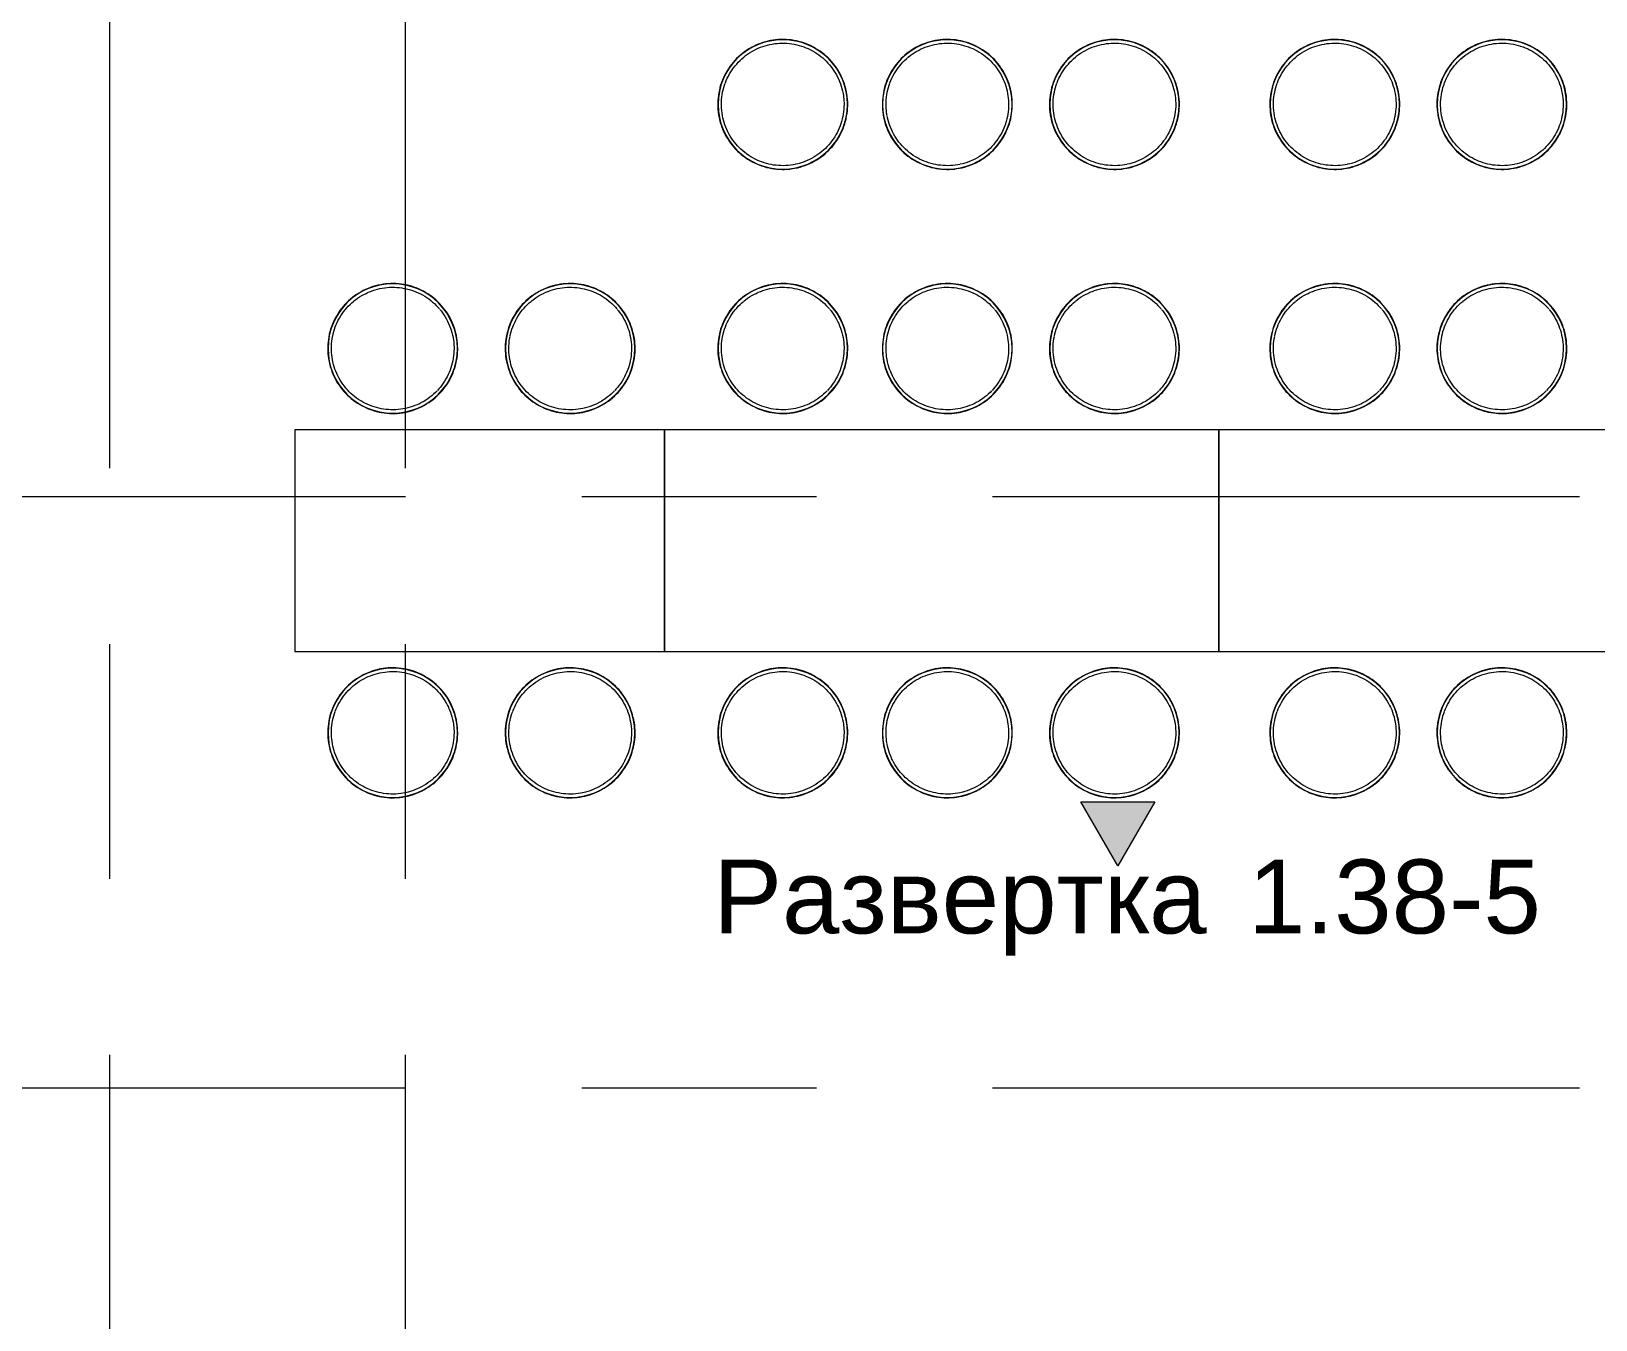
# Model space of a CAD drawing. Header units: millimetres. Extents: x 39286 to 136192, y -1987 to 27400.
# Drawn here: x 47447 to 51679, y 12773 to 16258 of the extents above; entities that cross this region are included whole.
import ezdxf

# ---------------------------------------------------------------- set-up
doc = ezdxf.new("R2010")
doc.units = ezdxf.units.MM
doc.linetypes.add('Осевая', pattern=[3175, 635, -476.25, 1587.5, -476.25])
doc.layers.add('G-ANNO-SYMB', color=7, linetype='Continuous', lineweight=9)
doc.layers.add('Оси-2', color=7, linetype='Осевая', lineweight=9)
doc.layers.add('I-FURN-1', color=7, linetype='Continuous', lineweight=9, true_color=0xf0f0f0)
doc.styles.add('Arial_1', font='arial.ttf', dxfattribs={"height": 200})

# ---------------------------------------------------------------- blocks, each defined once
blk = doc.blocks.new('Стол базовый прямоугольный - 1_216п-25420479-План разверток пом_ 1_38_ Этаж 1')
at = {"layer": 'I-FURN-1'}
for p, q in [((750, 300), (-750, 300)), ((-750, 300), (-750, -300)), ((750, -300), (750, 300)), ((-750, -300), (750, -300))]:
    blk.add_line(p, q, dxfattribs=at)
blk = doc.blocks.new('Стол базовый прямоугольный - 1_215п-25420688-План разверток пом_ 1_38_ Этаж 1')
at = {"layer": 'I-FURN-1'}
for p, q in [((500, 300), (-500, 300)), ((-500, 300), (-500, -300)), ((500, -300), (500, 300)), ((-500, -300), (500, -300))]:
    blk.add_line(p, q, dxfattribs=at)
blk = doc.blocks.new('Stool _3_ - Aluminium Stool-25469124-План разверток пом_ 1_38_ Этаж 1')
at = {"layer": 'I-FURN-1'}
blk.add_line((41.1, -160.6), (34.7, -162.1), dxfattribs=at)
at = {"layer": 'I-FURN-1', "flags": 128}
for points in [[(175.8, 0), (175.7, 7), (175.2, 14), (174.5, 21), (173.6, 28), (172.3, 34.9), (170.8, 41.8), (169, 48.6), (166.9, 55.3), (164.5, 61.9), (161.9, 68.5), (159.1, 74.9), (155.9, 81.2), (152.6, 87.4), (148.9, 93.4), (145.1, 99.3), (141, 105), (136.7, 110.5), (132.2, 115.9), (127.4, 121.1), (122.5, 126.1), (117.3, 130.9), (112, 135.5), (106.5, 139.9), (100.8, 144), (95, 147.9), (89, 151.6), (82.9, 155), (76.6, 158.2), (70.2, 161.2), (63.7, 163.9), (57.1, 166.3), (50.4, 168.4), (43.6, 170.3), (36.8, 171.9), (29.9, 173.2), (22.9, 174.3), (15.9, 175.1), (8.9, 175.6), (1.9, 175.8), (-5.1, 175.7), (-12.2, 175.4), (-19.2, 174.8), (-26.1, 173.8), (-33.1, 172.7), (-39.9, 171.2), (-46.8, 169.5), (-53.5, 167.5), (-60.1, 165.2), (-66.7, 162.6), (-73.2, 159.9), (-79.5, 156.8), (-85.7, 153.5), (-91.8, 149.9), (-97.7, 146.2), (-103.5, 142.1), (-109.1, 137.9), (-114.5, 133.4), (-119.7, 128.7), (-124.8, 123.8), (-129.6, 118.7), (-134.3, 113.5), (-138.7, 108), (-142.9, 102.4), (-146.9, 96.6), (-150.6, 90.6), (-154.1, 84.5), (-157.4, 78.3), (-160.4, 71.9), (-163.2, 65.5), (-165.6, 58.9), (-167.9, 52.2), (-169.8, 45.5), (-171.5, 38.6), (-172.9, 31.7), (-174, 24.8), (-174.9, 17.8), (-175.5, 10.8), (-175.8, 3.8), (-175.8, 0)], [(-155.2, 58.4), (-152.7, 64.6), (-150, 70.6), (-147.1, 76.6), (-143.9, 82.4), (-140.5, 88.1), (-136.8, 93.6), (-133, 99), (-128.9, 104.3), (-124.6, 109.3), (-120.2, 114.2), (-115.5, 118.9), (-110.7, 123.5), (-105.6, 127.8), (-100.4, 131.9), (-95.1, 135.8), (-89.6, 139.5), (-83.9, 143), (-78.1, 146.2), (-72.2, 149.2), (-66.2, 152), (-60.1, 154.5), (-53.9, 156.8), (-47.5, 158.8), (-41.1, 160.6), (-34.7, 162.1), (-28.2, 163.4), (-21.6, 164.4), (-15.3, 165.1)], [(-15, 165.1), (-8.4, 165.6), (-1.8, 165.8), (4.8, 165.7), (11.5, 165.4), (18.1, 164.8), (24.6, 164), (31.2, 162.8), (37.7, 161.5), (44.1, 159.8), (50.5, 157.9), (56.7, 155.8)], [(57.5, 155.5), (62.9, 153.4), (69, 150.8), (75, 147.9), (80.8, 144.8), (86.5, 141.4), (92.1, 137.8), (97.6, 134)], [(97.6, 134), (102.9, 130), (108, 125.8), (112.9, 121.4), (117.7, 116.8), (122.3, 112), (126.6, 107), (130.8, 101.9), (134.8, 96.5), (138.5, 91.1), (142.1, 85.5), (145.4, 79.7), (148.4, 73.8), (151.3, 67.8), (153.9, 61.7), (156.2, 55.5), (158.3, 49.2), (160.2, 42.9), (161.7, 36.4), (163.1, 29.9), (164.1, 23.4), (164.8, 17.6)], [(-165.8, 0), (-165.7, 6.6), (-165.3, 13.2), (-164.6, 19.8), (-163.7, 26.4), (-162.5, 32.9), (-161, 39.4), (-159.3, 45.8), (-157.4, 52.2), (-155.5, 57.4)], [(-175.8, 0), (-175.7, -7), (-175.2, -14), (-174.5, -21), (-173.6, -28), (-172.3, -34.9), (-170.8, -41.8), (-169, -48.6), (-166.9, -55.3), (-164.5, -61.9), (-161.9, -68.5), (-159.1, -74.9), (-155.9, -81.2), (-152.6, -87.4), (-148.9, -93.4), (-145.1, -99.3), (-141, -105), (-136.7, -110.5), (-132.2, -115.9), (-127.4, -121.1), (-122.5, -126.1), (-117.3, -130.9), (-112, -135.5), (-106.5, -139.9), (-100.8, -144), (-95, -147.9), (-89, -151.6), (-82.9, -155), (-76.6, -158.2), (-70.2, -161.2), (-63.7, -163.9), (-57.1, -166.3), (-50.4, -168.4), (-43.6, -170.3), (-36.8, -171.9), (-29.9, -173.2), (-22.9, -174.3), (-15.9, -175.1), (-8.9, -175.6), (-1.9, -175.8), (5.1, -175.7), (12.2, -175.4), (19.2, -174.8), (26.1, -173.8), (33.1, -172.7), (39.9, -171.2), (46.8, -169.5), (53.5, -167.5), (60.1, -165.2), (66.7, -162.6), (73.2, -159.9), (79.5, -156.8), (85.7, -153.5), (91.8, -149.9), (97.7, -146.2), (103.5, -142.1), (109.1, -137.9), (114.5, -133.4), (119.7, -128.7), (124.8, -123.8), (129.6, -118.7), (134.3, -113.5), (138.7, -108), (142.9, -102.4), (146.9, -96.6), (150.6, -90.6), (154.1, -84.5), (157.4, -78.3), (160.4, -71.9), (163.2, -65.5), (165.6, -58.9), (167.9, -52.2), (169.8, -45.5), (171.5, -38.6), (172.9, -31.7), (174, -24.8), (174.9, -17.8), (175.5, -10.8), (175.8, -3.8), (175.8, 0)], [(-163.1, -29.9), (-164.1, -23.4), (-164.9, -16.8), (-165.5, -10.2), (-165.8, -3.6), (-165.8, 0)], [(165.8, 0), (165.7, -6.6), (165.3, -13.2), (164.6, -19.8), (163.7, -26.4), (162.5, -32.9), (161, -39.4), (159.3, -45.8), (157.4, -52.2), (155.2, -58.4), (152.7, -64.6), (150, -70.6), (147.1, -76.6), (143.9, -82.4), (140.5, -88.1), (136.8, -93.6), (133, -99), (128.9, -104.3), (124.6, -109.3), (120.2, -114.2), (115.5, -118.9), (110.7, -123.5), (105.6, -127.8), (100.4, -131.9), (95.1, -135.8), (89.6, -139.5), (83.9, -143), (78.1, -146.2), (72.2, -149.2), (66.2, -152), (60.1, -154.5)], [(164.9, 16.8), (165.5, 10.2), (165.8, 3.6), (165.8, 0)], [(33.7, -162.3), (28.2, -163.4), (21.6, -164.4), (15, -165.1), (8.4, -165.6), (1.8, -165.8), (-4.8, -165.7), (-11.5, -165.4), (-18.1, -164.8), (-24.6, -164), (-31.2, -162.8), (-37.7, -161.5), (-44.1, -159.8), (-50.5, -157.9), (-56.7, -155.8), (-62.9, -153.4), (-69, -150.8), (-75, -147.9), (-80.8, -144.8), (-86.5, -141.4), (-92.1, -137.8), (-97.6, -134), (-102.9, -130), (-108, -125.8), (-112.9, -121.4), (-117.7, -116.8), (-122.3, -112), (-126.6, -107), (-130.8, -101.9), (-134.8, -96.5), (-138.5, -91.1), (-142.1, -85.5), (-145.4, -79.7), (-148.4, -73.8), (-151.3, -67.8), (-153.9, -61.7), (-156.2, -55.5), (-158.3, -49.2), (-160.2, -42.9), (-161.7, -36.4), (-162.9, -30.6)], [(59.6, -154.7), (53.9, -156.8), (47.5, -158.8), (41.7, -160.4)]]:
    blk.add_lwpolyline(points, dxfattribs=at)
at = {"layer": 'I-FURN-1'}
for start, end in [(0, 180), (360, 180), (180, 0), (180, 360)]:
    blk.add_arc((0, 0), 175, start, end, dxfattribs=at)
blk = doc.blocks.new('Stool _3_ - Aluminium Stool-V10-План разверток пом_ 1_38_ Этаж 1')
at = {"layer": 'I-FURN-1'}
blk.add_line((41.1, -160.6), (34.7, -162.1), dxfattribs=at)
at = {"layer": 'I-FURN-1', "flags": 128}
for points in [[(175.8, 0), (175.7, 7), (175.2, 14), (174.5, 21), (173.6, 28), (172.3, 34.9), (170.8, 41.8), (169, 48.6), (166.9, 55.3), (164.5, 61.9), (161.9, 68.5), (159.1, 74.9), (155.9, 81.2), (152.6, 87.4), (148.9, 93.4), (145.1, 99.3), (141, 105), (136.7, 110.5), (132.2, 115.9), (127.4, 121.1), (122.5, 126.1), (117.3, 130.9), (112, 135.5), (106.5, 139.9), (100.8, 144), (95, 147.9), (89, 151.6), (82.9, 155), (76.6, 158.2), (70.2, 161.2), (63.7, 163.9), (57.1, 166.3), (50.4, 168.4), (43.6, 170.3), (36.8, 171.9), (29.9, 173.2), (22.9, 174.3), (15.9, 175.1), (8.9, 175.6), (1.9, 175.8), (-5.1, 175.7), (-12.2, 175.4), (-19.2, 174.8), (-26.1, 173.8), (-33.1, 172.7), (-39.9, 171.2), (-46.8, 169.5), (-53.5, 167.5), (-60.1, 165.2), (-66.7, 162.6), (-73.2, 159.9), (-79.5, 156.8), (-85.7, 153.5), (-91.8, 149.9), (-97.7, 146.2), (-103.5, 142.1), (-109.1, 137.9), (-114.5, 133.4), (-119.7, 128.7), (-124.8, 123.8), (-129.6, 118.7), (-134.3, 113.5), (-138.7, 108), (-142.9, 102.4), (-146.9, 96.6), (-150.6, 90.6), (-154.1, 84.5), (-157.4, 78.3), (-160.4, 71.9), (-163.2, 65.5), (-165.6, 58.9), (-167.9, 52.2), (-169.8, 45.5), (-171.5, 38.6), (-172.9, 31.7), (-174, 24.8), (-174.9, 17.8), (-175.5, 10.8), (-175.8, 3.8), (-175.8, 0)], [(-155.2, 58.4), (-152.7, 64.6), (-150, 70.6), (-147.1, 76.6), (-143.9, 82.4), (-140.5, 88.1), (-136.8, 93.6), (-133, 99), (-128.9, 104.3), (-124.6, 109.3), (-120.2, 114.2), (-115.5, 118.9), (-110.7, 123.5), (-105.6, 127.8), (-100.4, 131.9), (-95.1, 135.8), (-89.6, 139.5), (-83.9, 143)], [(-83.9, 143), (-78.1, 146.2), (-72.2, 149.2), (-66.2, 152), (-60.1, 154.5), (-53.9, 156.8), (-47.5, 158.8), (-41.1, 160.6), (-34.7, 162.1), (-28.2, 163.4), (-21.6, 164.4), (-15.3, 165.1)], [(-15, 165.1), (-8.4, 165.6), (-1.8, 165.8), (4.8, 165.7), (11.5, 165.4), (18.1, 164.8), (24.6, 164), (31.2, 162.8), (37.7, 161.5), (44.1, 159.8), (50.5, 157.9), (56.7, 155.8)], [(57.5, 155.5), (62.9, 153.4), (69, 150.8), (75, 147.9), (80.8, 144.8), (86.5, 141.4), (92.1, 137.8), (97.6, 134)], [(97.6, 134), (102.9, 130), (108, 125.8), (112.9, 121.4), (117.7, 116.8), (122.3, 112), (126.6, 107), (130.8, 101.9), (134.8, 96.5), (138.5, 91.1), (142.1, 85.5), (145.4, 79.7), (148.4, 73.8), (151.3, 67.8), (153.9, 61.7), (156.2, 55.5), (158.3, 49.2), (160.2, 42.9), (161.7, 36.4), (163.1, 29.9), (164.1, 23.4), (164.8, 17.6)], [(-165.8, 0), (-165.7, 6.6), (-165.3, 13.2), (-164.6, 19.8), (-163.7, 26.4), (-162.5, 32.9), (-161, 39.4), (-159.3, 45.8), (-157.4, 52.2), (-155.5, 57.4)], [(-175.8, 0), (-175.7, -7), (-175.2, -14), (-174.5, -21), (-173.6, -28), (-172.3, -34.9), (-170.8, -41.8), (-169, -48.6), (-166.9, -55.3), (-164.5, -61.9), (-161.9, -68.5), (-159.1, -74.9), (-155.9, -81.2), (-152.6, -87.4), (-148.9, -93.4), (-145.1, -99.3), (-141, -105), (-136.7, -110.5), (-132.2, -115.9), (-127.4, -121.1), (-122.5, -126.1), (-117.3, -130.9), (-112, -135.5), (-106.5, -139.9), (-100.8, -144), (-95, -147.9), (-89, -151.6), (-82.9, -155), (-76.6, -158.2), (-70.2, -161.2), (-63.7, -163.9), (-57.1, -166.3), (-50.4, -168.4), (-43.6, -170.3), (-36.8, -171.9), (-29.9, -173.2), (-22.9, -174.3), (-15.9, -175.1), (-8.9, -175.6), (-1.9, -175.8), (5.1, -175.7), (12.2, -175.4), (19.2, -174.8), (26.1, -173.8), (33.1, -172.7), (39.9, -171.2), (46.8, -169.5), (53.5, -167.5), (60.1, -165.2), (66.7, -162.6), (73.2, -159.9), (79.5, -156.8), (85.7, -153.5), (91.8, -149.9), (97.7, -146.2), (103.5, -142.1), (109.1, -137.9), (114.5, -133.4), (119.7, -128.7), (124.8, -123.8), (129.6, -118.7), (134.3, -113.5), (138.7, -108), (142.9, -102.4), (146.9, -96.6), (150.6, -90.6), (154.1, -84.5), (157.4, -78.3), (160.4, -71.9), (163.2, -65.5), (165.6, -58.9), (167.9, -52.2), (169.8, -45.5), (171.5, -38.6), (172.9, -31.7), (174, -24.8), (174.9, -17.8), (175.5, -10.8), (175.8, -3.8), (175.8, 0)], [(-163.1, -29.9), (-164.1, -23.4), (-164.9, -16.8), (-165.5, -10.2), (-165.8, -3.6), (-165.8, 0)], [(165.8, 0), (165.7, -6.6), (165.3, -13.2), (164.6, -19.8), (163.7, -26.4), (162.5, -32.9), (161, -39.4), (159.3, -45.8), (157.4, -52.2), (155.2, -58.4), (152.7, -64.6), (150, -70.6), (147.1, -76.6), (143.9, -82.4), (140.5, -88.1), (136.8, -93.6), (133, -99), (128.9, -104.3), (124.6, -109.3), (120.2, -114.2), (115.5, -118.9), (110.7, -123.5), (105.6, -127.8), (100.4, -131.9), (95.1, -135.8), (89.6, -139.5), (83.9, -143), (78.1, -146.2), (72.2, -149.2), (66.2, -152), (60.1, -154.5)], [(164.9, 16.8), (165.5, 10.2), (165.8, 3.6), (165.8, 0)], [(33.7, -162.3), (28.2, -163.4), (21.6, -164.4), (15, -165.1), (8.4, -165.6), (1.8, -165.8), (-4.8, -165.7), (-11.5, -165.4), (-18.1, -164.8), (-24.6, -164), (-31.2, -162.8), (-37.7, -161.5), (-44.1, -159.8), (-50.5, -157.9), (-56.7, -155.8), (-62.9, -153.4), (-69, -150.8), (-75, -147.9), (-80.8, -144.8), (-86.5, -141.4), (-92.1, -137.8), (-97.6, -134), (-102.9, -130), (-108, -125.8), (-112.9, -121.4), (-117.7, -116.8), (-122.3, -112), (-126.6, -107), (-130.8, -101.9), (-134.8, -96.5), (-138.5, -91.1), (-142.1, -85.5), (-145.4, -79.7), (-148.4, -73.8), (-151.3, -67.8), (-153.9, -61.7), (-156.2, -55.5), (-158.3, -49.2), (-160.2, -42.9), (-161.7, -36.4), (-162.9, -30.6)], [(59.6, -154.7), (53.9, -156.8), (47.5, -158.8), (41.7, -160.4)]]:
    blk.add_lwpolyline(points, dxfattribs=at)
at = {"layer": 'I-FURN-1'}
for start, end in [(0, 180), (360, 180), (180, 0), (180, 360)]:
    blk.add_arc((0, 0), 175, start, end, dxfattribs=at)
blk = doc.blocks.new('Stool _3_ - Aluminium Stool-V9-План разверток пом_ 1_38_ Этаж 1')
at = {"layer": 'I-FURN-1'}
blk.add_line((-1.2, 165.8), (3.8, 165.7), dxfattribs=at)
at = {"layer": 'I-FURN-1', "flags": 128}
for points in [[(175.8, 0), (175.7, 7), (175.2, 14), (174.5, 21), (173.6, 28), (172.3, 34.9), (170.8, 41.8), (169, 48.6), (166.9, 55.3), (164.5, 61.9), (161.9, 68.5), (159.1, 74.9), (155.9, 81.2), (152.6, 87.4), (148.9, 93.4), (145.1, 99.3), (141, 105), (136.7, 110.5), (132.2, 115.9), (127.4, 121.1), (122.5, 126.1), (117.3, 130.9), (112, 135.5), (106.5, 139.9), (100.8, 144), (95, 147.9), (89, 151.6), (82.9, 155), (76.6, 158.2), (70.2, 161.2), (63.7, 163.9), (57.1, 166.3), (50.4, 168.4), (43.6, 170.3), (36.8, 171.9), (29.9, 173.2), (22.9, 174.3), (15.9, 175.1), (8.9, 175.6), (1.9, 175.8), (-5.1, 175.7), (-12.2, 175.4), (-19.2, 174.8), (-26.1, 173.8), (-33.1, 172.7), (-39.9, 171.2), (-46.8, 169.5), (-53.5, 167.5), (-60.1, 165.2), (-66.7, 162.6), (-73.2, 159.9), (-79.5, 156.8), (-85.7, 153.5), (-91.8, 149.9), (-97.7, 146.2), (-103.5, 142.1), (-109.1, 137.9), (-114.5, 133.4), (-119.7, 128.7), (-124.8, 123.8), (-129.6, 118.7), (-134.3, 113.5), (-138.7, 108), (-142.9, 102.4), (-146.9, 96.6), (-150.6, 90.6), (-154.1, 84.5), (-157.4, 78.3), (-160.4, 71.9), (-163.2, 65.5), (-165.6, 58.9), (-167.9, 52.2), (-169.8, 45.5), (-171.5, 38.6), (-172.9, 31.7), (-174, 24.8), (-174.9, 17.8), (-175.5, 10.8), (-175.8, 3.8), (-175.8, 0)], [(-162.3, 33.7), (-161, 39.4), (-159.3, 45.8), (-157.4, 52.2), (-155.2, 58.4), (-152.7, 64.6), (-150, 70.6), (-147.1, 76.6), (-143.9, 82.4), (-140.5, 88.1), (-136.8, 93.6), (-133, 99), (-128.9, 104.3), (-124.6, 109.3), (-120.2, 114.2), (-115.5, 118.9), (-110.7, 123.5), (-105.9, 127.5)], [(-105.6, 127.8), (-100.4, 131.9), (-95.1, 135.8), (-89.6, 139.5), (-83.9, 143), (-78.1, 146.2), (-72.2, 149.2), (-66.2, 152), (-60.1, 154.5)], [(-59.6, 154.7), (-53.9, 156.8), (-47.5, 158.8), (-41.1, 160.6), (-34.7, 162.1), (-28.2, 163.4), (-21.6, 164.4), (-15, 165.1), (-8.4, 165.6), (-1.8, 165.8)], [(4.8, 165.7), (11.5, 165.4), (18.1, 164.8), (24.6, 164), (31.2, 162.8), (37.7, 161.5), (44.1, 159.8), (50.5, 157.9), (56.7, 155.8), (62.9, 153.4), (69, 150.8)], [(69.3, 150.6), (75, 147.9), (80.8, 144.8), (86.5, 141.4), (92.1, 137.8), (97.6, 134), (102.9, 130), (108, 125.8), (112.9, 121.4), (117.7, 116.8), (122.3, 112), (126.6, 107)], [(127.5, 106), (130.8, 101.9), (134.8, 96.5), (138.5, 91.1), (142.1, 85.5), (145.4, 79.7), (148.4, 73.8), (151.3, 67.8), (153.9, 61.7), (156.2, 55.5), (158.3, 49.2), (160.2, 42.9), (161.7, 36.4), (163.1, 29.9), (164.1, 23.4), (164.9, 16.8), (165.5, 10.2), (165.8, 3.6), (165.8, 0)], [(-175.8, 0), (-175.7, -7), (-175.2, -14), (-174.5, -21), (-173.6, -28), (-172.3, -34.9), (-170.8, -41.8), (-169, -48.6), (-166.9, -55.3), (-164.5, -61.9), (-161.9, -68.5), (-159.1, -74.9), (-155.9, -81.2), (-152.6, -87.4), (-148.9, -93.4), (-145.1, -99.3), (-141, -105), (-136.7, -110.5), (-132.2, -115.9), (-127.4, -121.1), (-122.5, -126.1), (-117.3, -130.9), (-112, -135.5), (-106.5, -139.9), (-100.8, -144), (-95, -147.9), (-89, -151.6), (-82.9, -155), (-76.6, -158.2), (-70.2, -161.2), (-63.7, -163.9), (-57.1, -166.3), (-50.4, -168.4), (-43.6, -170.3), (-36.8, -171.9), (-29.9, -173.2), (-22.9, -174.3), (-15.9, -175.1), (-8.9, -175.6), (-1.9, -175.8), (5.1, -175.7), (12.2, -175.4), (19.2, -174.8), (26.1, -173.8), (33.1, -172.7), (39.9, -171.2), (46.8, -169.5), (53.5, -167.5), (60.1, -165.2), (66.7, -162.6), (73.2, -159.9), (79.5, -156.8), (85.7, -153.5), (91.8, -149.9), (97.7, -146.2), (103.5, -142.1), (109.1, -137.9), (114.5, -133.4), (119.7, -128.7), (124.8, -123.8), (129.6, -118.7), (134.3, -113.5), (138.7, -108), (142.9, -102.4), (146.9, -96.6), (150.6, -90.6), (154.1, -84.5), (157.4, -78.3), (160.4, -71.9), (163.2, -65.5), (165.6, -58.9), (167.9, -52.2), (169.8, -45.5), (171.5, -38.6), (172.9, -31.7), (174, -24.8), (174.9, -17.8), (175.5, -10.8), (175.8, -3.8), (175.8, 0)], [(-165.8, 0), (-165.7, 6.6), (-165.3, 13.2), (-164.6, 19.8), (-163.7, 26.4), (-162.5, 32.9)], [(-44.1, -159.8), (-50.5, -157.9), (-56.7, -155.8), (-62.9, -153.4), (-69, -150.8), (-75, -147.9), (-80.8, -144.8), (-86.5, -141.4), (-92.1, -137.8), (-97.6, -134), (-102.9, -130), (-108, -125.8), (-112.9, -121.4), (-117.7, -116.8), (-122.3, -112), (-126.6, -107), (-130.8, -101.9), (-134.8, -96.5), (-138.5, -91.1), (-142.1, -85.5), (-145.4, -79.7), (-148.4, -73.8), (-151.3, -67.8), (-153.9, -61.7), (-156.2, -55.5), (-158.3, -49.2), (-160.2, -42.9), (-161.7, -36.4), (-163.1, -29.9), (-164.1, -23.4), (-164.9, -16.8), (-165.5, -10.2), (-165.8, -3.6), (-165.8, 0)], [(165.8, 0), (165.7, -6.6), (165.3, -13.2), (164.6, -19.8), (163.7, -26.4), (162.5, -32.9), (161, -39.4), (159.3, -45.8), (157.4, -52.2), (155.2, -58.4), (152.7, -64.6), (150, -70.6), (147.1, -76.6), (143.9, -82.4), (140.5, -88.1), (136.8, -93.6), (133, -99), (128.9, -104.3), (124.6, -109.3), (121, -113.4)], [(119.9, -114.5), (115.5, -118.9), (110.7, -123.5), (105.6, -127.8), (100.4, -131.9), (95.1, -135.8), (89.6, -139.5), (85, -142.3)], [(83.9, -143), (78.1, -146.2), (72.2, -149.2), (66.2, -152), (60.1, -154.5), (53.9, -156.8), (47.5, -158.8), (41.1, -160.6), (34.7, -162.1), (28.2, -163.4), (21.6, -164.4), (15, -165.1), (8.4, -165.6), (1.8, -165.8), (-4.8, -165.7), (-11.5, -165.4), (-18.1, -164.8), (-24.6, -164), (-31.2, -162.8), (-37.7, -161.5), (-44.1, -159.8)]]:
    blk.add_lwpolyline(points, dxfattribs=at)
at = {"layer": 'I-FURN-1'}
for start, end in [(360, 180), (0, 180), (180, 0), (180, 360)]:
    blk.add_arc((0, 0), 175, start, end, dxfattribs=at)
blk = doc.blocks.new('Stool _3_ - Aluminium Stool-V14-План разверток пом_ 1_38_ Этаж 1')
at = {"layer": 'I-FURN-1'}
blk.add_line((41.1, -160.6), (34.7, -162.1), dxfattribs=at)
at = {"layer": 'I-FURN-1', "flags": 128}
for points in [[(175.8, 0), (175.7, 7), (175.2, 14), (174.5, 21), (173.6, 28), (172.3, 34.9), (170.8, 41.8), (169, 48.6), (166.9, 55.3), (164.5, 61.9), (161.9, 68.5), (159.1, 74.9), (155.9, 81.2), (152.6, 87.4), (148.9, 93.4), (145.1, 99.3), (141, 105), (136.7, 110.5), (132.2, 115.9), (127.4, 121.1), (122.5, 126.1), (117.3, 130.9), (112, 135.5), (106.5, 139.9), (100.8, 144), (95, 147.9), (89, 151.6), (82.9, 155), (76.6, 158.2), (70.2, 161.2), (63.7, 163.9), (57.1, 166.3), (50.4, 168.4), (43.6, 170.3), (36.8, 171.9), (29.9, 173.2), (22.9, 174.3), (15.9, 175.1), (8.9, 175.6), (1.9, 175.8), (-5.1, 175.7), (-12.2, 175.4), (-19.2, 174.8), (-26.1, 173.8), (-33.1, 172.7), (-39.9, 171.2), (-46.8, 169.5), (-53.5, 167.5), (-60.1, 165.2), (-66.7, 162.6), (-73.2, 159.9), (-79.5, 156.8), (-85.7, 153.5), (-91.8, 149.9), (-97.7, 146.2), (-103.5, 142.1), (-109.1, 137.9), (-114.5, 133.4), (-119.7, 128.7), (-124.8, 123.8), (-129.6, 118.7), (-134.3, 113.5), (-138.7, 108), (-142.9, 102.4), (-146.9, 96.6), (-150.6, 90.6), (-154.1, 84.5), (-157.4, 78.3), (-160.4, 71.9), (-163.2, 65.5), (-165.6, 58.9), (-167.9, 52.2), (-169.8, 45.5), (-171.5, 38.6), (-172.9, 31.7), (-174, 24.8), (-174.9, 17.8), (-175.5, 10.8), (-175.8, 3.8), (-175.8, 0)], [(-155.2, 58.4), (-152.7, 64.6), (-150, 70.6), (-147.1, 76.6), (-143.9, 82.4), (-140.5, 88.1), (-136.8, 93.6), (-133, 99), (-128.9, 104.3), (-124.6, 109.3), (-120.2, 114.2), (-115.5, 118.9), (-110.7, 123.5), (-105.6, 127.8), (-100.4, 131.9), (-95.1, 135.8), (-89.6, 139.5), (-83.9, 143), (-78.1, 146.2), (-72.2, 149.2), (-66.2, 152), (-60.1, 154.5), (-53.9, 156.8), (-47.5, 158.8), (-41.1, 160.6), (-34.7, 162.1), (-28.2, 163.4), (-21.6, 164.4), (-15.3, 165.1)], [(-15, 165.1), (-8.4, 165.6), (-1.8, 165.8), (4.8, 165.7), (11.5, 165.4), (18.1, 164.8), (24.6, 164), (31.2, 162.8), (37.7, 161.5), (44.1, 159.8), (50.5, 157.9), (56.7, 155.8)], [(57.5, 155.5), (62.9, 153.4), (69, 150.8), (75, 147.9), (80.8, 144.8), (86.5, 141.4), (92.1, 137.8), (97.6, 134)], [(97.6, 134), (102.9, 130), (108, 125.8), (112.9, 121.4), (117.7, 116.8), (122.3, 112), (126.6, 107), (130.8, 101.9), (134.8, 96.5), (138.5, 91.1), (142.1, 85.5), (145.4, 79.7), (148.4, 73.8), (150.6, 69.4)], [(-165.8, 0), (-165.7, 6.6), (-165.3, 13.2), (-164.6, 19.8), (-163.7, 26.4), (-162.5, 32.9), (-161, 39.4), (-159.3, 45.8), (-157.4, 52.2), (-155.5, 57.4)], [(150.7, 69), (151.3, 67.8), (153.9, 61.7), (156.2, 55.5), (158.3, 49.2), (160.2, 42.9), (161.7, 36.4), (163.1, 29.9), (164.1, 23.4), (164.8, 17.6)], [(-175.8, 0), (-175.7, -7), (-175.2, -14), (-174.5, -21), (-173.6, -28), (-172.3, -34.9), (-170.8, -41.8), (-169, -48.6), (-166.9, -55.3), (-164.5, -61.9), (-161.9, -68.5), (-159.1, -74.9), (-155.9, -81.2), (-152.6, -87.4), (-148.9, -93.4), (-145.1, -99.3), (-141, -105), (-136.7, -110.5), (-132.2, -115.9), (-127.4, -121.1), (-122.5, -126.1), (-117.3, -130.9), (-112, -135.5), (-106.5, -139.9), (-100.8, -144), (-95, -147.9), (-89, -151.6), (-82.9, -155), (-76.6, -158.2), (-70.2, -161.2), (-63.7, -163.9), (-57.1, -166.3), (-50.4, -168.4), (-43.6, -170.3), (-36.8, -171.9), (-29.9, -173.2), (-22.9, -174.3), (-15.9, -175.1), (-8.9, -175.6), (-1.9, -175.8), (5.1, -175.7), (12.2, -175.4), (19.2, -174.8), (26.1, -173.8), (33.1, -172.7), (39.9, -171.2), (46.8, -169.5), (53.5, -167.5), (60.1, -165.2), (66.7, -162.6), (73.2, -159.9), (79.5, -156.8), (85.7, -153.5), (91.8, -149.9), (97.7, -146.2), (103.5, -142.1), (109.1, -137.9), (114.5, -133.4), (119.7, -128.7), (124.8, -123.8), (129.6, -118.7), (134.3, -113.5), (138.7, -108), (142.9, -102.4), (146.9, -96.6), (150.6, -90.6), (154.1, -84.5), (157.4, -78.3), (160.4, -71.9), (163.2, -65.5), (165.6, -58.9), (167.9, -52.2), (169.8, -45.5), (171.5, -38.6), (172.9, -31.7), (174, -24.8), (174.9, -17.8), (175.5, -10.8), (175.8, -3.8), (175.8, 0)], [(-163.1, -29.9), (-164.1, -23.4), (-164.9, -16.8), (-165.5, -10.2), (-165.8, -3.6), (-165.8, 0)], [(165.8, 0), (165.7, -6.6), (165.3, -13.2), (164.6, -19.8), (163.7, -26.4), (162.5, -32.9), (161, -39.4), (159.3, -45.8), (157.4, -52.2), (155.2, -58.4), (152.7, -64.6), (150, -70.6), (147.1, -76.6), (143.9, -82.4), (140.5, -88.1), (136.8, -93.6), (133, -99), (128.9, -104.3), (124.6, -109.3), (120.2, -114.2), (115.5, -118.9), (110.7, -123.5), (105.6, -127.8), (100.4, -131.9), (95.1, -135.8), (89.6, -139.5), (83.9, -143), (78.1, -146.2), (72.2, -149.2), (66.2, -152), (60.1, -154.5)], [(164.9, 16.8), (165.5, 10.2), (165.8, 3.6), (165.8, 0)], [(-150.9, -68.7), (-151.3, -67.8), (-153.9, -61.7), (-156.2, -55.5), (-158.3, -49.2), (-160.2, -42.9), (-161.7, -36.4), (-162.9, -30.6)], [(33.7, -162.3), (28.2, -163.4), (21.6, -164.4), (15, -165.1), (8.4, -165.6), (1.8, -165.8), (-4.8, -165.7), (-11.5, -165.4), (-18.1, -164.8), (-24.6, -164), (-31.2, -162.8), (-37.7, -161.5), (-44.1, -159.8), (-50.5, -157.9), (-56.7, -155.8), (-62.9, -153.4), (-69, -150.8), (-75, -147.9), (-80.8, -144.8), (-86.5, -141.4), (-92.1, -137.8), (-97.6, -134), (-102.9, -130), (-108, -125.8), (-112.9, -121.4), (-117.7, -116.8), (-122.3, -112), (-126.6, -107), (-130.8, -101.9), (-134.8, -96.5), (-138.5, -91.1), (-142.1, -85.5), (-145.4, -79.7), (-148.4, -73.8), (-150.6, -69.4)], [(59.6, -154.7), (53.9, -156.8), (47.5, -158.8), (41.7, -160.4)]]:
    blk.add_lwpolyline(points, dxfattribs=at)
at = {"layer": 'I-FURN-1'}
for start, end in [(0, 180), (360, 180), (180, 0), (180, 360)]:
    blk.add_arc((0, 0), 175, start, end, dxfattribs=at)
blk = doc.blocks.new('Stool _3_ - Aluminium Stool-V15-План разверток пом_ 1_38_ Этаж 1')
at = {"layer": 'I-FURN-1'}
blk.add_line((41.1, -160.6), (34.7, -162.1), dxfattribs=at)
at = {"layer": 'I-FURN-1', "flags": 128}
for points in [[(175.8, 0), (175.7, 7), (175.2, 14), (174.5, 21), (173.6, 28), (172.3, 34.9), (170.8, 41.8), (169, 48.6), (166.9, 55.3), (164.5, 61.9), (161.9, 68.5), (159.1, 74.9), (155.9, 81.2), (152.6, 87.4), (148.9, 93.4), (145.1, 99.3), (141, 105), (136.7, 110.5), (132.2, 115.9), (127.4, 121.1), (122.5, 126.1), (117.3, 130.9), (112, 135.5), (106.5, 139.9), (100.8, 144), (95, 147.9), (89, 151.6), (82.9, 155), (76.6, 158.2), (70.2, 161.2), (63.7, 163.9), (57.1, 166.3), (50.4, 168.4), (43.6, 170.3), (36.8, 171.9), (29.9, 173.2), (22.9, 174.3), (15.9, 175.1), (8.9, 175.6), (1.9, 175.8), (-5.1, 175.7), (-12.2, 175.4), (-19.2, 174.8), (-26.1, 173.8), (-33.1, 172.7), (-39.9, 171.2), (-46.8, 169.5), (-53.5, 167.5), (-60.1, 165.2), (-66.7, 162.6), (-73.2, 159.9), (-79.5, 156.8), (-85.7, 153.5), (-91.8, 149.9), (-97.7, 146.2), (-103.5, 142.1), (-109.1, 137.9), (-114.5, 133.4), (-119.7, 128.7), (-124.8, 123.8), (-129.6, 118.7), (-134.3, 113.5), (-138.7, 108), (-142.9, 102.4), (-146.9, 96.6), (-150.6, 90.6), (-154.1, 84.5), (-157.4, 78.3), (-160.4, 71.9), (-163.2, 65.5), (-165.6, 58.9), (-167.9, 52.2), (-169.8, 45.5), (-171.5, 38.6), (-172.9, 31.7), (-174, 24.8), (-174.9, 17.8), (-175.5, 10.8), (-175.8, 3.8), (-175.8, 0)], [(-155.2, 58.4), (-152.7, 64.6), (-150, 70.6), (-147.1, 76.6), (-143.9, 82.4), (-140.5, 88.1), (-136.8, 93.6), (-133, 99), (-128.9, 104.3), (-124.6, 109.3), (-120.2, 114.2), (-115.5, 118.9), (-110.7, 123.5), (-105.6, 127.8), (-100.4, 131.9), (-95.1, 135.8), (-89.6, 139.5), (-83.9, 143)], [(-83.9, 143), (-78.1, 146.2), (-72.2, 149.2), (-66.2, 152), (-60.1, 154.5), (-53.9, 156.8), (-47.5, 158.8), (-41.1, 160.6), (-34.7, 162.1), (-28.2, 163.4), (-21.6, 164.4), (-15.3, 165.1)], [(-15, 165.1), (-8.4, 165.6), (-1.8, 165.8), (4.8, 165.7), (11.5, 165.4), (18.1, 164.8), (24.6, 164), (31.2, 162.8), (37.7, 161.5), (44.1, 159.8), (50.5, 157.9), (56.7, 155.8)], [(57.5, 155.5), (62.9, 153.4), (69, 150.8), (75, 147.9), (80.8, 144.8), (86.5, 141.4), (92.1, 137.8), (97.6, 134)], [(97.6, 134), (102.9, 130), (108, 125.8), (112.9, 121.4), (117.7, 116.8), (122.3, 112), (126.6, 107), (130.8, 101.9), (134.8, 96.5), (138.5, 91.1), (142.1, 85.5), (145.4, 79.7), (148.4, 73.8), (150.6, 69.4)], [(-165.8, 0), (-165.7, 6.6), (-165.3, 13.2), (-164.6, 19.8), (-163.7, 26.4), (-162.5, 32.9), (-161, 39.4), (-159.3, 45.8), (-157.4, 52.2), (-155.5, 57.4)], [(150.7, 69), (151.3, 67.8), (153.9, 61.7), (156.2, 55.5), (158.3, 49.2), (160.2, 42.9), (161.7, 36.4), (163.1, 29.9), (164.1, 23.4), (164.8, 17.6)], [(-175.8, 0), (-175.7, -7), (-175.2, -14), (-174.5, -21), (-173.6, -28), (-172.3, -34.9), (-170.8, -41.8), (-169, -48.6), (-166.9, -55.3), (-164.5, -61.9), (-161.9, -68.5), (-159.1, -74.9), (-155.9, -81.2), (-152.6, -87.4), (-148.9, -93.4), (-145.1, -99.3), (-141, -105), (-136.7, -110.5), (-132.2, -115.9), (-127.4, -121.1), (-122.5, -126.1), (-117.3, -130.9), (-112, -135.5), (-106.5, -139.9), (-100.8, -144), (-95, -147.9), (-89, -151.6), (-82.9, -155), (-76.6, -158.2), (-70.2, -161.2), (-63.7, -163.9), (-57.1, -166.3), (-50.4, -168.4), (-43.6, -170.3), (-36.8, -171.9), (-29.9, -173.2), (-22.9, -174.3), (-15.9, -175.1), (-8.9, -175.6), (-1.9, -175.8), (5.1, -175.7), (12.2, -175.4), (19.2, -174.8), (26.1, -173.8), (33.1, -172.7), (39.9, -171.2), (46.8, -169.5), (53.5, -167.5), (60.1, -165.2), (66.7, -162.6), (73.2, -159.9), (79.5, -156.8), (85.7, -153.5), (91.8, -149.9), (97.7, -146.2), (103.5, -142.1), (109.1, -137.9), (114.5, -133.4), (119.7, -128.7), (124.8, -123.8), (129.6, -118.7), (134.3, -113.5), (138.7, -108), (142.9, -102.4), (146.9, -96.6), (150.6, -90.6), (154.1, -84.5), (157.4, -78.3), (160.4, -71.9), (163.2, -65.5), (165.6, -58.9), (167.9, -52.2), (169.8, -45.5), (171.5, -38.6), (172.9, -31.7), (174, -24.8), (174.9, -17.8), (175.5, -10.8), (175.8, -3.8), (175.8, 0)], [(-163.1, -29.9), (-164.1, -23.4), (-164.9, -16.8), (-165.5, -10.2), (-165.8, -3.6), (-165.8, 0)], [(165.8, 0), (165.7, -6.6), (165.3, -13.2), (164.6, -19.8), (163.7, -26.4), (162.5, -32.9), (161, -39.4), (159.3, -45.8), (157.4, -52.2), (155.2, -58.4), (152.7, -64.6), (150, -70.6), (147.1, -76.6), (143.9, -82.4), (140.5, -88.1), (136.8, -93.6), (133, -99), (128.9, -104.3), (124.6, -109.3), (120.2, -114.2), (115.5, -118.9), (110.7, -123.5), (105.6, -127.8), (100.4, -131.9), (95.1, -135.8), (89.6, -139.5), (83.9, -143), (78.1, -146.2), (72.2, -149.2), (66.2, -152), (60.1, -154.5)], [(164.9, 16.8), (165.5, 10.2), (165.8, 3.6), (165.8, 0)], [(-150.9, -68.7), (-151.3, -67.8), (-153.9, -61.7), (-156.2, -55.5), (-158.3, -49.2), (-160.2, -42.9), (-161.7, -36.4), (-162.9, -30.6)], [(33.7, -162.3), (28.2, -163.4), (21.6, -164.4), (15, -165.1), (8.4, -165.6), (1.8, -165.8), (-4.8, -165.7), (-11.5, -165.4), (-18.1, -164.8), (-24.6, -164), (-31.2, -162.8), (-37.7, -161.5), (-44.1, -159.8), (-50.5, -157.9), (-56.7, -155.8), (-62.9, -153.4), (-69, -150.8), (-75, -147.9), (-80.8, -144.8), (-86.5, -141.4), (-92.1, -137.8), (-97.6, -134), (-102.9, -130), (-108, -125.8), (-112.9, -121.4), (-117.7, -116.8), (-122.3, -112), (-126.6, -107), (-130.8, -101.9), (-134.8, -96.5), (-138.5, -91.1), (-142.1, -85.5), (-145.4, -79.7), (-148.4, -73.8), (-150.6, -69.4)], [(59.6, -154.7), (53.9, -156.8), (47.5, -158.8), (41.7, -160.4)]]:
    blk.add_lwpolyline(points, dxfattribs=at)
at = {"layer": 'I-FURN-1'}
for start, end in [(0, 180), (360, 180), (180, 0), (180, 360)]:
    blk.add_arc((0, 0), 175, start, end, dxfattribs=at)
blk = doc.blocks.new('Stool _3_ - Aluminium Stool-V47-План разверток пом_ 1_38_ Этаж 1')
at = {"layer": 'I-FURN-1'}
blk.add_line((41.1, -160.6), (34.7, -162.1), dxfattribs=at)
at = {"layer": 'I-FURN-1', "flags": 128}
for points in [[(175.8, 0), (175.7, 7), (175.2, 14), (174.5, 21), (173.6, 28), (172.3, 34.9), (170.8, 41.8), (169, 48.6), (166.9, 55.3), (164.5, 61.9), (161.9, 68.5), (159.1, 74.9), (155.9, 81.2), (152.6, 87.4), (148.9, 93.4), (145.1, 99.3), (141, 105), (136.7, 110.5), (132.2, 115.9), (127.4, 121.1), (122.5, 126.1), (117.3, 130.9), (112, 135.5), (106.5, 139.9), (100.8, 144), (95, 147.9), (89, 151.6), (82.9, 155), (76.6, 158.2), (70.2, 161.2), (63.7, 163.9), (57.1, 166.3), (50.4, 168.4), (43.6, 170.3), (36.8, 171.9), (29.9, 173.2), (22.9, 174.3), (15.9, 175.1), (8.9, 175.6), (1.9, 175.8), (-5.1, 175.7), (-12.2, 175.4), (-19.2, 174.8), (-26.1, 173.8), (-33.1, 172.7), (-39.9, 171.2), (-46.8, 169.5), (-53.5, 167.5), (-60.1, 165.2), (-66.7, 162.6), (-73.2, 159.9), (-79.5, 156.8), (-85.7, 153.5), (-91.8, 149.9), (-97.7, 146.2), (-103.5, 142.1), (-109.1, 137.9), (-114.5, 133.4), (-119.7, 128.7), (-124.8, 123.8), (-129.6, 118.7), (-134.3, 113.5), (-138.7, 108), (-142.9, 102.4), (-146.9, 96.6), (-150.6, 90.6), (-154.1, 84.5), (-157.4, 78.3), (-160.4, 71.9), (-163.2, 65.5), (-165.6, 58.9), (-167.9, 52.2), (-169.8, 45.5), (-171.5, 38.6), (-172.9, 31.7), (-174, 24.8), (-174.9, 17.8), (-175.5, 10.8), (-175.8, 3.8), (-175.8, 0)], [(-155.2, 58.4), (-152.7, 64.6), (-150, 70.6), (-147.1, 76.6), (-143.9, 82.4), (-140.5, 88.1), (-136.8, 93.6), (-133, 99), (-128.9, 104.3), (-124.6, 109.3), (-120.2, 114.2), (-115.5, 118.9), (-110.7, 123.5), (-105.6, 127.8), (-100.4, 131.9), (-95.1, 135.8), (-89.6, 139.5), (-83.9, 143)], [(-83.9, 143), (-78.1, 146.2), (-72.2, 149.2), (-66.2, 152), (-60.1, 154.5), (-53.9, 156.8), (-47.5, 158.8), (-41.1, 160.6), (-34.7, 162.1), (-28.2, 163.4), (-21.6, 164.4), (-15.3, 165.1)], [(-15, 165.1), (-8.4, 165.6), (-1.8, 165.8), (4.8, 165.7), (11.5, 165.4), (18.1, 164.8), (24.6, 164), (31.2, 162.8), (37.7, 161.5), (44.1, 159.8), (50.5, 157.9), (56.7, 155.8)], [(57.5, 155.5), (62.9, 153.4), (69, 150.8), (75, 147.9), (80.8, 144.8), (86.5, 141.4), (92.1, 137.8), (97.6, 134)], [(97.6, 134), (102.9, 130), (108, 125.8), (112.9, 121.4), (117.7, 116.8), (122.3, 112), (126.6, 107), (130.8, 101.9), (134.8, 96.5), (138.5, 91.1), (142.1, 85.5), (145.4, 79.7), (148.4, 73.8), (150.6, 69.4)], [(-165.8, 0), (-165.7, 6.6), (-165.3, 13.2), (-164.6, 19.8), (-163.7, 26.4), (-162.5, 32.9), (-161, 39.4), (-159.3, 45.8), (-157.4, 52.2), (-155.5, 57.4)], [(150.7, 69), (151.3, 67.8), (153.9, 61.7), (156.2, 55.5), (158.3, 49.2), (160.2, 42.9), (161.7, 36.4), (163.1, 29.9), (164.1, 23.4), (164.8, 17.6)], [(-175.8, 0), (-175.7, -7), (-175.2, -14), (-174.5, -21), (-173.6, -28), (-172.3, -34.9), (-170.8, -41.8), (-169, -48.6), (-166.9, -55.3), (-164.5, -61.9), (-161.9, -68.5), (-159.1, -74.9), (-155.9, -81.2), (-152.6, -87.4), (-148.9, -93.4), (-145.1, -99.3), (-141, -105), (-136.7, -110.5), (-132.2, -115.9), (-127.4, -121.1), (-122.5, -126.1), (-117.3, -130.9), (-112, -135.5), (-106.5, -139.9), (-100.8, -144), (-95, -147.9), (-89, -151.6), (-82.9, -155), (-76.6, -158.2), (-70.2, -161.2), (-63.7, -163.9), (-57.1, -166.3), (-50.4, -168.4), (-43.6, -170.3), (-36.8, -171.9), (-29.9, -173.2), (-22.9, -174.3), (-15.9, -175.1), (-8.9, -175.6), (-1.9, -175.8), (5.1, -175.7), (12.2, -175.4), (19.2, -174.8), (26.1, -173.8), (33.1, -172.7), (39.9, -171.2), (46.8, -169.5), (53.5, -167.5), (60.1, -165.2), (66.7, -162.6), (73.2, -159.9), (79.5, -156.8), (85.7, -153.5), (91.8, -149.9), (97.7, -146.2), (103.5, -142.1), (109.1, -137.9), (114.5, -133.4), (119.7, -128.7), (124.8, -123.8), (129.6, -118.7), (134.3, -113.5), (138.7, -108), (142.9, -102.4), (146.9, -96.6), (150.6, -90.6), (154.1, -84.5), (157.4, -78.3), (160.4, -71.9), (163.2, -65.5), (165.6, -58.9), (167.9, -52.2), (169.8, -45.5), (171.5, -38.6), (172.9, -31.7), (174, -24.8), (174.9, -17.8), (175.5, -10.8), (175.8, -3.8), (175.8, 0)], [(-163.1, -29.9), (-164.1, -23.4), (-164.9, -16.8), (-165.5, -10.2), (-165.8, -3.6), (-165.8, 0)], [(165.8, 0), (165.7, -6.6), (165.3, -13.2), (164.6, -19.8), (163.7, -26.4), (162.5, -32.9), (161, -39.4), (159.3, -45.8), (157.4, -52.2), (155.2, -58.4), (152.7, -64.6), (150, -70.6), (147.1, -76.6), (143.9, -82.4), (140.5, -88.1), (136.8, -93.6), (133, -99), (128.9, -104.3), (124.6, -109.3), (120.2, -114.2), (115.5, -118.9), (110.7, -123.5), (105.6, -127.8), (100.4, -131.9), (95.1, -135.8), (89.6, -139.5), (83.9, -143), (78.1, -146.2), (72.2, -149.2), (66.2, -152), (60.1, -154.5)], [(164.9, 16.8), (165.5, 10.2), (165.8, 3.6), (165.8, 0)], [(-157.4, -52), (-158.3, -49.2), (-160.2, -42.9), (-161.7, -36.4), (-162.9, -30.6)], [(-150.9, -68.7), (-151.3, -67.8), (-153.9, -61.7), (-156.2, -55.5), (-157.4, -52.1)], [(33.7, -162.3), (28.2, -163.4), (21.6, -164.4), (15, -165.1), (8.4, -165.6), (1.8, -165.8), (-4.8, -165.7), (-11.5, -165.4), (-18.1, -164.8), (-24.6, -164), (-31.2, -162.8), (-37.7, -161.5), (-44.1, -159.8), (-50.5, -157.9), (-56.7, -155.8), (-62.9, -153.4), (-69, -150.8), (-75, -147.9), (-80.8, -144.8), (-86.5, -141.4), (-92.1, -137.8), (-97.6, -134), (-102.9, -130), (-108, -125.8), (-112.9, -121.4), (-117.7, -116.8), (-122.3, -112), (-126.6, -107), (-130.8, -101.9), (-134.8, -96.5), (-138.5, -91.1), (-142.1, -85.5), (-145.4, -79.7), (-148.4, -73.8), (-150.6, -69.4)], [(59.6, -154.7), (53.9, -156.8), (47.5, -158.8), (41.7, -160.4)]]:
    blk.add_lwpolyline(points, dxfattribs=at)
at = {"layer": 'I-FURN-1'}
for start, end in [(0, 180), (360, 180), (180, 0), (180, 360)]:
    blk.add_arc((0, 0), 175, start, end, dxfattribs=at)
blk = doc.blocks.new('Фасад - Марка фасада_Указатель-25386507-План разверток пом_ 1_38_ Этаж 1')
at = {"layer": 'G-ANNO-SYMB'}
blk.add_hatch(color=256, dxfattribs=at).paths.add_polyline_path([(-1, 0), (0, 1.732), (1, 0), (0, 0)])
for p, q in [((0, 1.732), (-1, 0)), ((1, 0), (0, 1.732)), ((-1, 0), (0, 0)), ((0, 0), (1, 0))]:
    blk.add_line(p, q, dxfattribs=at)

msp = doc.modelspace()

# ---------------------------------------------------------------- linework, layer by layer
at = {"layer": 'Оси-2'}
for p, q in [((47660, 10790), (47660, 24898.1)), ((48460, 10790), (48460, 24898.1)), ((42586.3, 15000), (55051, 15000)), ((42586.3, 13400), (55051, 13400))]:
    msp.add_line(p, q, dxfattribs=at)

# ---------------------------------------------------------------- block references
at = {"layer": 'G-ANNO-SYMB', "extrusion": (0, 0, -1), "xscale": 99.99999999999993, "yscale": 99.99999999999993, "zscale": 99.99999999999993, "rotation": 180}
msp.add_blockref('Фасад - Марка фасада_Указатель-25386507-План разверток пом_ 1_38_ Этаж 1', (-50386.6, 14173.4), dxfattribs=at)
at = {"layer": 'I-FURN-1'}
for name, p in [('Stool _3_ - Aluminium Stool-25469124-План разверток пом_ 1_38_ Этаж 1', (49480, 16060.4)), ('Stool _3_ - Aluminium Stool-V10-План разверток пом_ 1_38_ Этаж 1', (49925.2, 16060.4)), ('Stool _3_ - Aluminium Stool-V10-План разверток пом_ 1_38_ Этаж 1', (50377.2, 16060.4)), ('Stool _3_ - Aluminium Stool-V10-План разверток пом_ 1_38_ Этаж 1', (50973.2, 16060.4)), ('Stool _3_ - Aluminium Stool-V10-План разверток пом_ 1_38_ Этаж 1', (51425.2, 16060.4)), ('Stool _3_ - Aluminium Stool-V9-План разверток пом_ 1_38_ Этаж 1', (48425, 15400)), ('Stool _3_ - Aluminium Stool-V9-План разверток пом_ 1_38_ Этаж 1', (48905, 15400)), ('Stool _3_ - Aluminium Stool-V9-План разверток пом_ 1_38_ Этаж 1', (49480, 15400)), ('Stool _3_ - Aluminium Stool-V9-План разверток пом_ 1_38_ Этаж 1', (49925.2, 15400)), ('Stool _3_ - Aluminium Stool-V9-План разверток пом_ 1_38_ Этаж 1', (50377.2, 15400)), ('Stool _3_ - Aluminium Stool-V9-План разверток пом_ 1_38_ Этаж 1', (50973.2, 15400)), ('Stool _3_ - Aluminium Stool-V9-План разверток пом_ 1_38_ Этаж 1', (51425.2, 15400)), ('Stool _3_ - Aluminium Stool-V47-План разверток пом_ 1_38_ Этаж 1', (48425, 14360.4)), ('Stool _3_ - Aluminium Stool-V15-План разверток пом_ 1_38_ Этаж 1', (48905, 14360.4)), ('Stool _3_ - Aluminium Stool-V14-План разверток пом_ 1_38_ Этаж 1', (49480, 14360.4)), ('Stool _3_ - Aluminium Stool-V15-План разверток пом_ 1_38_ Этаж 1', (49925.2, 14360.4)), ('Stool _3_ - Aluminium Stool-V15-План разверток пом_ 1_38_ Этаж 1', (50377.2, 14360.4)), ('Stool _3_ - Aluminium Stool-V15-План разверток пом_ 1_38_ Этаж 1', (50973.2, 14360.4)), ('Stool _3_ - Aluminium Stool-V15-План разверток пом_ 1_38_ Этаж 1', (51425.2, 14360.4))]:
    msp.add_blockref(name, p, dxfattribs=at)
at = {"layer": 'I-FURN-1', "rotation": 180}
for name, p in [('Стол базовый прямоугольный - 1_215п-25420688-План разверток пом_ 1_38_ Этаж 1', (48660, 14880.2)), ('Стол базовый прямоугольный - 1_216п-25420479-План разверток пом_ 1_38_ Этаж 1', (49910, 14880.2)), ('Стол базовый прямоугольный - 1_216п-25420479-План разверток пом_ 1_38_ Этаж 1', (51410, 14880.2))]:
    msp.add_blockref(name, p, dxfattribs=at)

# ---------------------------------------------------------------- texts
at = {"layer": 'G-ANNO-SYMB', "char_height": 200, "attachment_point": 1, "style": 'Arial_1'}
for s, insert, width in [('Развертка', (49291.8, 14017.6), 1659.493), (' 1.38-5', (50661, 14017.6), 1074.261)]:
    msp.add_mtext(s, dxfattribs=dict(at, insert=insert, width=width))

doc.saveas('drawing.dxf')
